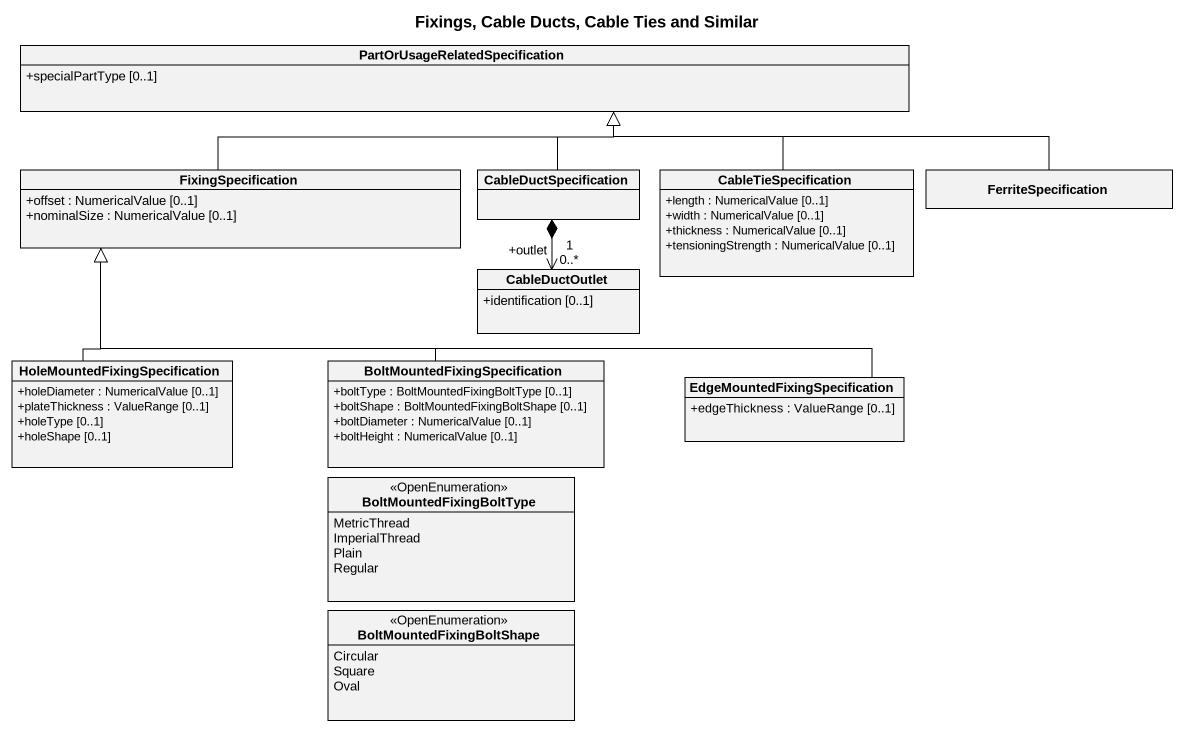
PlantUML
@startuml
title Fixings, Cable Ducts, Cable Ties and Similar
hide circle
hide empty members
skinparam classAttributeIconSize 0
class "PartOrUsageRelatedSpecification" as PartOrUsageRelatedSpecificat {
  +specialPartType [0..1]
}
class FixingSpecification {
  +offset : NumericalValue [0..1]
  +nominalSize : NumericalValue [0..1]
}
class CableDuctSpecification
class CableTieSpecification {
  +length : NumericalValue [0..1]
  +width : NumericalValue [0..1]
  +thickness : NumericalValue [0..1]
  +tensioningStrength : NumericalValue [0..1]
}
class FerriteSpecification
class CableDuctOutlet {
  +identification [0..1]
}
class "HoleMountedFixingSpecification" as HoleMountedFixingSpecificati {
  +holeDiameter : NumericalValue [0..1]
  +plateThickness : ValueRange [0..1]
  +holeType [0..1]
  +holeShape [0..1]
}
class "BoltMountedFixingSpecification" as BoltMountedFixingSpecificati {
  +boltType : BoltMountedFixingBoltType [0..1]
  +boltShape : BoltMountedFixingBoltShape [0..1]
  +boltDiameter : NumericalValue [0..1]
  +boltHeight : NumericalValue [0..1]
}
class "EdgeMountedFixingSpecification" as EdgeMountedFixingSpecificati {
  +edgeThickness : ValueRange [0..1]
}
enum BoltMountedFixingBoltType <<OpenEnumeration>> {
  MetricThread
  ImperialThread
  Plain
  Regular
}
enum BoltMountedFixingBoltShape <<OpenEnumeration>> {
  Circular
  Square
  Oval
}
FixingSpecification -right-|> PartOrUsageRelatedSpecificat
CableDuctSpecification -up-|> PartOrUsageRelatedSpecificat
CableDuctSpecification "1" *--> "+outlet\n0..*" CableDuctOutlet
CableTieSpecification -left-|> PartOrUsageRelatedSpecificat
FerriteSpecification -left-|> PartOrUsageRelatedSpecificat
HoleMountedFixingSpecificati -up-|> FixingSpecification
BoltMountedFixingSpecificati -up-|> FixingSpecification
EdgeMountedFixingSpecificati -left-|> FixingSpecification
@enduml
